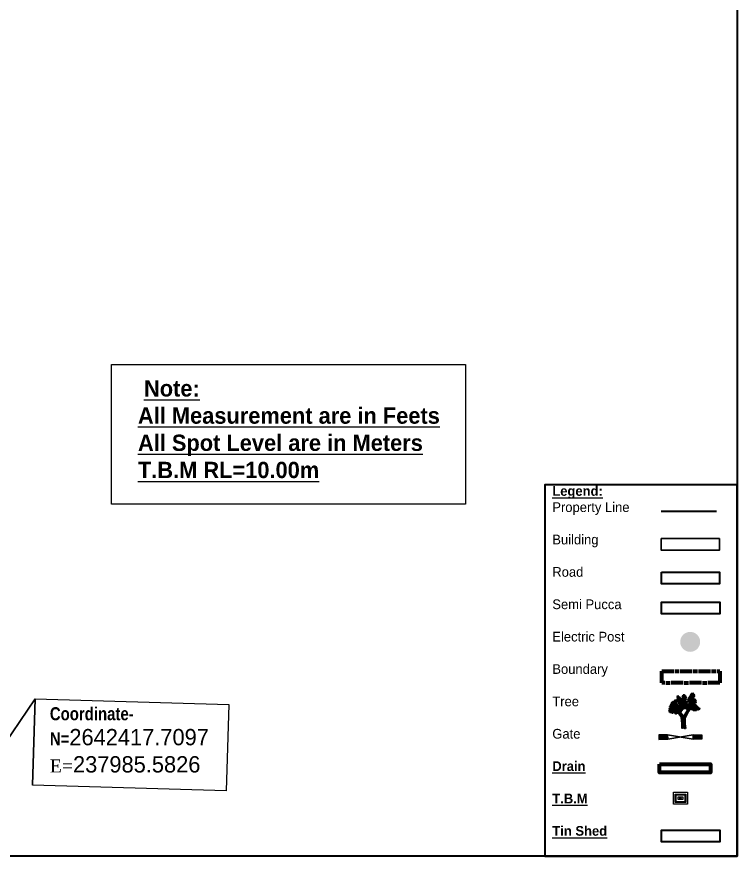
# Model space of a CAD drawing. Header units: inches. Extents: x -3571 to 5466, y -4496 to 5188.
# Drawn here: x -230 to 1197, y -4496 to -2834 of the extents above; entities that cross this region are included whole.
import ezdxf

# ---------------------------------------------------------------- set-up
doc = ezdxf.new("R2010")
doc.units = ezdxf.units.IN
doc.header["$MEASUREMENT"] = 0
doc.linetypes.add('ACAD_ISO06W100', pattern=[36, 24, -3, 0, -3, 0, -3, 0, -3])
doc.linetypes.add('BORDER', pattern=[1.75, 0.5, -0.25, 0.5, -0.25, 0, -0.25])
for name, color, linetype in [('Annotati.2', 30, 'Continuous'), ('BUILDING', 5, 'Continuous'), ('Drain', 4, 'Continuous'), ('EP', 1, 'Continuous'), ('gate', 12, 'Continuous'), ('Property Limit', 3, 'Continuous'), ('TBM', 8, 'BORDER'), ('TIN', 5, 'Continuous'), ('TREE', 3, 'Continuous')]:
    doc.layers.add(name, color=color, linetype=linetype)
for name, color, linetype, lineweight in [('Boring', 150, 'Continuous', 30), ('boundary', 212, 'ACAD_ISO06W100', 30), ('P1', 7, 'Continuous', 9), ('RAMP', 250, 'Continuous', 9), ('Road', 6, 'Continuous', 25), ('Semi pacca', 210, 'Continuous', 9), ('STAIR', 8, 'Continuous', 13), ('text', 7, 'Continuous', 5), ('TP', 18, 'Continuous', 15), ('wall', 250, 'Continuous', 30)]:
    doc.layers.add(name, color=color, linetype=linetype, lineweight=lineweight)
doc.styles.add('TR', font='swisscb.ttf')
doc.dimstyles.get("Standard").update_dxf_attribs({"dimtxt": 0.18, "dimasz": 0.18, "dimexe": 0.18, "dimexo": 0.0625, "dimgap": 0.09, "dimtad": 0, "dimtih": 1, "dimtoh": 1, "dimdec": 4, "dimzin": 0, "dimdsep": 46, "dimtxsty": 'Standard', "dimcen": 0.09, "dimadec": 0, "dimazin": 0, "dimtfac": 1, "dimtdec": 4, "dimtofl": 0, "dimtmove": 0, "dimatfit": 3, "dimfxl": 1, "dimtolj": 1, "dimtzin": 0, "dimarcsym": 0})

# ---------------------------------------------------------------- blocks, each defined once
blk = doc.blocks.new('sjr')
at = {"layer": 'gate'}
for points in [[(1363167.365, 76875.722), (1363168.076, 76875.696), (1363168.089, 76876.052), (1363167.378, 76876.078)], [(1363170.861, 76875.595), (1363170.15, 76875.621), (1363170.163, 76875.976), (1363170.874, 76875.951)]]:
    blk.add_hatch(color=256, dxfattribs=at).paths.add_polyline_path(points)
blk.add_lwpolyline([(1363170.163, 76875.976), (1363168.076, 76875.696), (1363168.089, 76876.052), (1363170.15, 76875.621)], dxfattribs=at)
at = {"layer": 'RAMP', "linetype": 'Continuous'}
for points in [[(1363167.365, 76875.722), (1363168.076, 76875.696), (1363168.089, 76876.052), (1363167.378, 76876.078)], [(1363170.861, 76875.595), (1363170.15, 76875.621), (1363170.163, 76875.976), (1363170.874, 76875.951)]]:
    blk.add_lwpolyline(points, close=True, dxfattribs=at)
blk = doc.blocks.new('tbm1')
at = {"layer": 'TP', "linetype": 'Continuous'}
blk.add_hatch(color=3, dxfattribs=at).paths.add_polyline_path([(-0.05, -0.002, 1), (0.049, -0.002, 1)])
at = {"layer": 'TP', "color": 1, "linetype": 'Continuous'}
for points in [[(-0.476, 0.411), (0.497, 0.411), (0.497, -0.419), (-0.476, -0.419)], [(-0.359, 0.294), (0.379, 0.294), (0.379, -0.302), (-0.359, -0.302)]]:
    blk.add_lwpolyline(points, close=True, dxfattribs=at)
at = {"layer": 'TP', "color": 4, "linetype": 'Continuous'}
for points in [[(-0.299, 0.234), (0.319, 0.234), (0.319, -0.242), (-0.299, -0.242)], [(-0.15, 0.085), (0.171, 0.085), (0.171, -0.093), (-0.15, -0.093)]]:
    blk.add_lwpolyline(points, close=True, dxfattribs=at)
at = {"layer": 'TP', "color": 3, "linetype": 'Continuous'}
blk.add_circle((0, -0.002), 0.05, dxfattribs=at)

msp = doc.modelspace()

# ---------------------------------------------------------------- hatches: boundary and pattern name
at = {"layer": 'EP'}
h = msp.add_hatch(color=219, dxfattribs=at)
h.set_gradient(color1=(76, 38, 76), color2=(187, 119, 187), one_color=1, tint=0.6)
h.paths.add_polyline_path([(1084.20194, -4071.56643, 1), (1123.70105, -4071.56643, 1)])
at = {"layer": 'TREE'}
h = msp.add_hatch(dxfattribs=at)
h.set_pattern_fill('TRIANG', color=3, scale=2.240387, style=0)
h.set_pattern_definition([(60, (1091.321, -4243.0617), (-0.77859, 1.348557), [0.77859, -0.77859]), (120, (1091.321, -4243.0617), (-1.55718, 9e-10), [0.77859, -0.77859]), (0, (1090.9317, -4242.3875), (0.77859, 1.348557), [0.77859, -0.77859])])
edge = h.paths.add_edge_path()
edge.add_ellipse((1109.45289, -4195.79269), major_axis=(-0.52494, 0.52494), ratio=0.9999999904, start_angle=161.86063212, end_angle=174.8837442, ccw=False)
edge.add_ellipse((1112.63906, -4200.62988), major_axis=(-3.57467, 3.57467), ratio=0.9999998885, start_angle=347.41797611, end_angle=349.32639772, ccw=False)
edge.add_ellipse((1109.45289, -4195.79269), major_axis=(0.52494, 0.52494), ratio=0.9999999985, start_angle=264.88374425, end_angle=361.86063277)
edge.add_ellipse((1110.10941, -4188.86668), major_axis=(4.51561, 4.51561), ratio=0.9999999999, start_angle=223.66395041, end_angle=333.66395049)
edge.add_ellipse((1111.55359, -4189.40739), major_axis=(3.73459, 3.73459), ratio=0.9999999994, start_angle=344.29595054, end_angle=421.25126714)
edge.add_ellipse((1107.75731, -4183.51075), major_axis=(-1.74023, 1.74023), ratio=0.9999999984, start_angle=205.38530624, end_angle=240.16191099)
edge.add_ellipse((1106.92427, -4177.55195), major_axis=(-4.39002, 4.39002), ratio=1, start_angle=166.11701066, end_angle=276.11701125)
edge.add_ellipse((1109.19252, -4178.08917), major_axis=(3.96805, 3.96805), ratio=0.9999999994, start_angle=28.125111, end_angle=138.1251107)
edge.add_ellipse((1103.97536, -4181.32881), major_axis=(-2.09234, 2.09234), ratio=0.9999999996, start_angle=-37.50150452, end_angle=72.49849577)
edge.add_ellipse((1101.62481, -4185.83536), major_axis=(2.22897, 2.22897), ratio=0.9999999997, start_angle=49.98973073, end_angle=159.98973094)
edge.add_ellipse((1102.57189, -4187.83556), major_axis=(2.73121, 2.73121), ratio=0.9999999999, start_angle=125.03305909, end_angle=230.45623598)
edge.add_ellipse((1103.48464, -4194.54701), major_axis=(2.06325, 2.06325), ratio=0.9999999002, start_angle=409.71477915, end_angle=415.77452133, ccw=False)
edge.add_ellipse((1102.57189, -4187.83556), major_axis=(-2.73121, 2.73121), ratio=0.9999999472, start_angle=140.45623449, end_angle=145.03305758, ccw=False)
edge.add_ellipse((1103.48464, -4194.54701), major_axis=(2.06325, 2.06325), ratio=0.999999999, start_angle=55.77451869, end_angle=159.71477659)
edge.add_ellipse((1098.82686, -4199.86387), major_axis=(3.22594, 3.22594), ratio=0.9999999997, start_angle=18.89844426, end_angle=54.85960854)
edge.add_ellipse((1092.91555, -4193.60726), major_axis=(-3.8355, 3.8355), ratio=0.9999999999, start_angle=206.04600275, end_angle=265.40967357)
edge.add_ellipse((1094.45428, -4191.52105), major_axis=(-2.0929, 2.0929), ratio=0.9999999958, start_angle=253.89149605, end_angle=302.22276799)
edge.add_ellipse((1092.63879, -4185.95243), major_axis=(-2.57828, 2.57828), ratio=1, start_angle=177.64354522, end_angle=238.47071797)
edge.add_ellipse((1096.1245, -4185.01705), major_axis=(-0.07424, 0.07424), ratio=0.9999999567, start_angle=169.99999865, end_angle=279.99999887)
edge.add_ellipse((1090.52221, -4181.97512), major_axis=(-4.51672, 4.51672), ratio=0.9999999998, start_angle=197.43460288, end_angle=307.43460318)
edge.add_ellipse((1092.3082, -4180.10797), major_axis=(3.22707, 3.22707), ratio=0.9999999994, start_angle=56.95069468, end_angle=166.95069505)
edge.add_ellipse((1090.93063, -4185.90276), major_axis=(2.97038, 2.97038), ratio=0.9999999994, start_angle=81.4337494, end_angle=157.48339065)
edge.add_ellipse((1086.11168, -4189.86934), major_axis=(-1.79572, 1.79572), ratio=0.9999999992, start_angle=-66.663803, end_angle=-14.41905726)
edge.add_ellipse((1083.72731, -4185.75647), major_axis=(1.56603, 1.56603), ratio=0.9999999972, start_angle=254.55342155, end_angle=364.55342208)
edge.add_ellipse((1082.84045, -4183.1348), major_axis=(1.77142, 1.77142), ratio=0.9999999998, start_angle=293.05408721, end_angle=403.0540874)
edge.add_ellipse((1079.8439, -4180.99455), major_axis=(-2.19413, 2.19413), ratio=0.9999999998, start_angle=231.72683727, end_angle=341.72683679)
edge.add_ellipse((1079.47207, -4179.68509), major_axis=(1.26202, 1.26202), ratio=1, start_angle=79.9999997, end_angle=190.0000003)
edge.add_ellipse((1079.05055, -4182.00707), major_axis=(0.74236, 0.74236), ratio=0.9999999957, start_angle=79.99999981, end_angle=190.00000044)
edge.add_ellipse((1080.90884, -4186.01447), major_axis=(2.82489, 2.82489), ratio=0.9999999993, start_angle=83.0162608, end_angle=193.01626138)
edge.add_ellipse((1083.8795, -4190.07067), major_axis=(3.62771, 3.62771), ratio=0.9999999992, start_angle=127.52248679, end_angle=209.23069909)
edge.add_ellipse((1083.65658, -4197.93643), major_axis=(2.23025, 2.23025), ratio=0.9999999994, start_angle=66.80015677, end_angle=130.80186198)
edge.add_ellipse((1079.17202, -4197.57384), major_axis=(-0.95136, 0.95136), ratio=0.9999999985, start_angle=219.38244952, end_angle=331.37244082)
edge.add_ellipse((1076.62391, -4195.751), major_axis=(1.57907, 1.57907), ratio=0.9999999999, start_angle=301.21869537, end_angle=411.21869533)
edge.add_ellipse((1072.72514, -4190.32418), major_axis=(-3.43921, 3.43921), ratio=0.9999999996, start_angle=183.7515282, end_angle=293.75152868)
edge.add_ellipse((1075.49359, -4189.0599), major_axis=(2.41836, 2.41836), ratio=0.9999999998, start_angle=62.10197773, end_angle=152.57126174)
edge.add_ellipse((1070.73435, -4191.52018), major_axis=(1.46369, 1.46369), ratio=0.9999999998, start_angle=326.06204196, end_angle=358.61119775, ccw=False)
edge.add_ellipse((1075.49359, -4189.0599), major_axis=(-2.41836, 2.41836), ratio=0.999999991, start_angle=62.57126196, end_angle=82.1019783, ccw=False)
edge.add_ellipse((1070.73435, -4191.52018), major_axis=(1.46369, 1.46369), ratio=0.9999999984, start_angle=358.61119775, end_angle=436.06204157)
edge.add_ellipse((1069.50999, -4193.18874), major_axis=(-2.43618, 2.43618), ratio=0.9999999991, start_angle=-47.60055219, end_angle=62.39944791)
edge.add_ellipse((1066.44529, -4196.36985), major_axis=(-1.52903, 1.52903), ratio=0.9999999995, start_angle=-39.08268359, end_angle=70.9173167)
edge.add_ellipse((1065.68731, -4199.55981), major_axis=(-1.79557, 1.79557), ratio=0.9999999996, start_angle=-17.13315743, end_angle=92.86684312)
edge.add_ellipse((1063.86482, -4203.74318), major_axis=(-1.62869, 1.62869), ratio=0.999999998, start_angle=-47.96091231, end_angle=87.02874004)
edge.add_ellipse((1065.15235, -4207.83698), major_axis=(2.78406, 2.78406), ratio=0.9999999999, start_angle=94.60193112, end_angle=239.25415583)
edge.add_ellipse((1069.07329, -4208.80343), major_axis=(2.90099, 2.90099), ratio=0.9999999998, start_angle=178.99377017, end_angle=284.08512652)
edge.add_ellipse((1075.64425, -4211.74199), major_axis=(-2.23607, 2.23607), ratio=0.9999999946, start_angle=12.04259701, end_angle=29.76855618, ccw=False)
edge.add_ellipse((1069.07329, -4208.80343), major_axis=(-2.90099, 2.90099), ratio=0.9999999861, start_angle=194.08512671, end_angle=207.72602677, ccw=False)
edge.add_ellipse((1075.64425, -4211.74199), major_axis=(-2.23607, 2.23607), ratio=0.9999999999, start_angle=29.76855604, end_angle=246.17910507)
edge.add_line((1078.59295, -4210.59951), (1088.19448, -4206.83999))
edge.add_line((1088.19448, -4206.83999), (1091.62334, -4203.52304))
edge.add_line((1091.62334, -4203.52304), (1097.64027, -4204.18693))
edge.add_line((1097.64027, -4204.18693), (1104.62398, -4205.01128))
edge.add_ellipse((1105.7268, -4204.67395), major_axis=(-0.81547, 0.81547), ratio=0.9999999976, start_angle=62.00747902, end_angle=214.56070761)
edge.add_ellipse((1109.88235, -4204.43345), major_axis=(2.15996, 2.15996), ratio=0.9999999996, start_angle=143.46138789, end_angle=253.46138732)
edge.add_ellipse((1114.11913, -4205.04343), major_axis=(-2.45375, 2.45375), ratio=0.9999999995, start_angle=81.73370367, end_angle=191.73370288)
edge.add_ellipse((1118.36436, -4204.46802), major_axis=(1.99381, 1.99381), ratio=0.999999999, start_angle=196.53861252, end_angle=306.53861194)
edge.add_ellipse((1122.14373, -4203.54861), major_axis=(1.175, 1.175), ratio=0.9999999972, start_angle=188.41512225, end_angle=298.41512145)
edge.add_ellipse((1121.98896, -4204.09294), major_axis=(1.23655, 1.23655), ratio=0.9999999983, start_angle=317.29484325, end_angle=427.29484298)
edge.add_ellipse((1118.34745, -4202.25326), major_axis=(-2.11165, 2.11165), ratio=0.9999999995, start_angle=220.74299462, end_angle=330.74299433)
edge.add_ellipse((1112.63906, -4200.62988), major_axis=(-3.57467, 3.57467), ratio=0.9999999996, start_angle=239.32639952, end_angle=347.41797746)
h = msp.add_hatch(dxfattribs=at)
h.set_pattern_fill('GRAVEL', color=252, scale=2.419618, style=0)
h.set_pattern_definition([(228.01280037, (-117731.50886, -226479.42785), (-35.87739612342, -40.3620860919), [0.60335031, -59.731788145]), (184.96970006, (-117731.91248, -226479.87632), (53.81611079315, 4.48463657866), [1.035368065, -102.501407035]), (132.51039963, (-117732.94396, -226479.96602), (44.84671343932, -49.33147010257), [0.73005136, -72.275174475]), (267.273700035, (-117734.69298, -226481.08718), (4.48465764725, 89.69351260117), [0.94284922, -93.34205496]), (292.83369974, (-117734.73783, -226482.02897), (-22.42342195493, 53.81609067497), [0.92453829, -91.52941619]), (357.273699965, (-117734.37905, -226482.88105), (-89.69351145191, 4.48465770471), [0.94284921, -93.34205377]), (37.694200355, (-117733.43727, -226482.9259), (-58.3008145266, -44.84671260941), [1.24686985, -123.44001672]), (72.25530021, (-117732.45064, -226482.1635), (31.39277681241, 98.66284550447), [1.17717352, -116.54021865]), (121.42959967, (-117732.09187, -226481.04234), (-35.87744097923, 58.30076007118), [0.94604231, -93.65829153]), (175.23639994, (-117732.5852, -226480.2351), (49.3314348149, -4.48463759065), [1.08005337, -52.92259279]), (222.397400366, (-117733.6615, -226480.1454), (-53.81613904461, -49.33139569347), [1.396743225, -138.27768245]), (138.81409964, (-117730.25315, -226481.13203), (-31.3927417606, 26.9080413347), [0.47672549, -47.19602568]), (171.46919989, (-117730.61193, -226480.8181), (58.30077389183, -8.9693866018), [0.90696732, -89.78998001]), (225.0000004, (-117731.509, -226480.6836), (-5e-16, -4.48467695), [0.6342273, -5.70805914]), (203.19860027, (-117731.8228, -226480.1454), (22.4233763244, 8.9693570712), [0.34154392, -33.812726786]), (291.80139975, (-117732.1367, -226480.27994), (-4.484675105, 13.454027916), [0.48301301, -23.66770483]), (30.96380032, (-117731.9573, -226480.7284), (13.45401765, 8.9693622657), [0.784499804, -25.3654279]), (161.5650998, (-117731.2846, -226480.3248), (8.969352962, -4.484668403), [0.56727109, -13.61451962]), (16.3895002, (-117734.73783, -226480.27994), (44.8467649237, 13.45399399764), [0.7946845, -78.673967365]), (70.34620023, (-117733.97543, -226480.0557), (-17.9386807118, -49.33144078057), [0.66669635, -66.00279993]), (293.19859973, (-117731.2846, -226479.42785), (-8.9693569563, 22.4233766117), [0.68308336, -33.47118765]), (343.6104998, (-117731.01555, -226480.0557), (-44.8467649237, 13.45399399764), [0.7946845, -78.673967365]), (339.44399976, (-117734.73783, -226483.06044), (-22.4233858044, 8.9693331731), [0.76634135, -37.550744175]), (294.77509972, (-117734.02028, -226483.32952), (-22.42334250356, 49.3314465489), [0.64210688, -63.56867495]), (66.80140027, (-117731.2398, -226483.91253), (8.9693569563, 22.4233766117), [0.68308336, -33.47118765]), (17.35400021, (-117730.9707, -226483.28468), (-58.30079063888, -17.93867760008), [0.75177064, -74.42509162]), (69.44400024, (-117733.43727, -226483.91253), (-8.9693330582, -22.4233860918), [0.38317068, -37.93391522]), (101.30989986, (-117731.5089, -226483.9125), (-4.4846648875, 17.9387056292), [0.22867361, -22.63877229]), (165.96379983, (-117731.5537, -226483.6883), (13.454028968, -4.484666852), [0.92453828, -17.56624974]), (186.00900008, (-117732.45064, -226483.46406), (44.84675394742, 4.48467250304), [0.856797256, -84.82280722]), (303.69009966, (-117731.9573, -226481.132), (-4.484681491, 8.9693491446), [0.64678888, -15.52293752]), (353.15719991, (-117731.59855, -226481.6702), (76.23948076407, -8.96938699593), [1.129214385, -111.79203124]), (60.94540031, (-117730.4774, -226481.80473), (-17.9387021478, -31.3927306721), [0.461724256, -45.71083588]), (90, (-117730.253, -226481.401), (-4.48467551, 4.48467556), [0.26908053, -4.21559503]), (120.25639968, (-117732.54034, -226483.32952), (17.93867909478, -31.3927399611), [0.62302907, -61.68007486]), (48.01280037, (-117732.85426, -226482.79136), (35.87739612342, 40.3620860919), [1.20670062, -59.12843784]), (0, (-117732.047, -226481.8944), (4.48467551, 4.48467556), [1.16601563, -3.318659875]), (325.30479966, (-117730.881, -226481.89443), (-44.84672931795, 31.39276755864), [0.709089986, -70.199854795]), (254.0546002, (-117730.298, -226482.29805), (-4.48467501, -17.9387028237), [0.65297773, -31.99595366]), (207.6460003, (-117730.47739, -226482.9259), (-85.20881581916, -44.84679023021), [1.0631596, -105.25297549]), (175.42609994, (-117731.41917, -226483.41922), (-58.30078408773, 4.48465224881), [1.12475213, -111.350340025])])
h.paths.add_polyline_path([(1078.59295, -4210.59951), (1085.98386, -4220.14159), (1087.30064, -4233.81989), (1087.31019, -4242.7684), (1095.06736, -4243.07573), (1094.34284, -4233.76927), (1094.16049, -4222.69478), (1097.223, -4215.71954), (1100.06583, -4210.05809), (1104.62398, -4205.01128), (1103.72203, -4203.53255), (1099.80427, -4208.09299), (1099.50164, -4203.6461), (1097.64044, -4204.20007), (1097.6928, -4208.24431), (1090.65235, -4219.22084), (1084.79332, -4210.87906), (1088.19448, -4206.83999), (1087.10575, -4203.4603), (1081.86604, -4210.98913), (1078.96186, -4206.36142)])

# ---------------------------------------------------------------- linework, layer by layer
at = {"layer": 'Annotati.2', "color": 219, "linetype": 'ByBlock', "lineweight": 0, "true_color": 0x642165}
msp.add_lwpolyline([(-193.37512, -4184.07744), (190.48778, -4195.83738), (185.25122, -4366.76665), (-198.61167, -4355.0067)], close=True, dxfattribs=at)
at = {"layer": 'Boring', "color": 0, "linetype": 'ByBlock', "lineweight": 30}
msp.add_lwpolyline([(1197.1035, -3760.72033), (815.86165, -3760.72033), (815.86165, -4495.93654), (1197.1035, -4495.93654)], close=True, dxfattribs=at)
at = {"layer": 'boundary', "lineweight": 60}
msp.add_lwpolyline([(1047.61291, -4129.44684), (1162.8174, -4129.44684), (1162.8174, -4152.5353), (1047.61291, -4152.5353)], close=True, dxfattribs=at)
at = {"layer": 'BUILDING'}
msp.add_lwpolyline([(1046.77404, -3867.00322), (1161.97853, -3867.00322), (1161.97853, -3890.09169), (1046.77404, -3890.09169)], close=True, dxfattribs=at)
at = {"layer": 'Drain', "lineweight": 60}
msp.add_lwpolyline([(1043.05574, -4314.03618), (1144.01103, -4314.03618), (1144.01103, -4330.07125), (1043.05574, -4330.07125)], close=True, dxfattribs=at)
at = {"layer": 'P1', "color": 173, "true_color": 0x5e67af}
msp.add_lwpolyline([(-42.1066, -3522.60205), (658.7045, -3522.60205), (658.7045, -3798.63302), (-42.1066, -3798.63302)], close=True, dxfattribs=at)
at = {"layer": 'Property Limit', "lineweight": 30}
msp.add_lwpolyline([(1046.36528, -3812.84151), (1155.99658, -3812.84151)], dxfattribs=at)
at = {"layer": 'Road', "lineweight": 30}
msp.add_lwpolyline([(1047.07145, -3933.73407), (1162.27594, -3933.73407), (1162.27594, -3956.82253), (1047.07145, -3956.82253)], close=True, dxfattribs=at)
msp.add_lwpolyline([(1047.07145, -3933.73407), (1162.27594, -3933.73407), (1162.27594, -3956.82253), (1047.07145, -3956.82253)], close=True, dxfattribs=at)
at = {"layer": 'Semi pacca', "linetype": 'ByBlock', "lineweight": 30}
msp.add_lwpolyline([(1162.52213, -3992.88203), (1162.52213, -4015.97049), (1047.31765, -4015.97049), (1047.31765, -3992.88203)], close=True, dxfattribs=at)
at = {"layer": 'text', "color": 5, "lineweight": 30}
msp.add_lwpolyline([(-3570.91186, -1172.17118), (1197.1035, -1172.17118), (1197.1035, -4495.93654), (-3570.91186, -4495.93654)], close=True, dxfattribs=at)
at = {"layer": 'TIN', "linetype": 'ByBlock', "lineweight": 30}
msp.add_lwpolyline([(1162.52213, -4444.53562), (1162.52213, -4467.62408), (1047.31765, -4467.62408), (1047.31765, -4444.53562)], close=True, dxfattribs=at)
at = {"layer": 'TREE', "color": 229}
for points in [[(1078.96186, -4206.36142), (1081.86604, -4210.98913), (1087.10575, -4203.4603)], [(1088.19448, -4206.83999), (1084.79332, -4210.87906), (1090.65235, -4219.22083), (1097.6928, -4208.24431), (1097.64027, -4204.18693)], [(1099.50164, -4203.6461), (1099.80427, -4208.09299), (1103.72203, -4203.53255)], [(1078.59295, -4210.59951), (1085.98386, -4220.14159), (1087.30064, -4233.81989), (1087.31019, -4242.7684)], [(1095.06736, -4243.07573), (1094.34284, -4233.76927), (1094.16049, -4222.69478), (1100.06583, -4210.05809), (1104.62398, -4205.01128)]]:
    msp.add_lwpolyline(points, dxfattribs=at)
at = {"layer": 'wall', "lineweight": 30}
for points in [[(1047.31765, -3992.88203), (1162.52213, -3992.88203), (1162.52213, -4015.97049), (1047.31765, -4015.97049)], [(1047.31765, -4444.53562), (1162.52213, -4444.53562), (1162.52213, -4467.62408), (1047.31765, -4467.62408)]]:
    msp.add_lwpolyline(points, close=True, dxfattribs=at)

# ---------------------------------------------------------------- block references
at = {"layer": 'boundary', "color": 0, "linetype": 'ByBlock', "lineweight": 0, "xscale": 24.35330165379541, "yscale": 24.35330165376945, "zscale": 24.35330165376456, "rotation": 2.382598835649955}
msp.add_blockref('sjr', (-33090054.11061, -3254922.47637), dxfattribs=at)
at = {"layer": 'TBM', "xscale": 28.31480688857846, "yscale": 28.31480688857846, "zscale": 28.31480688857634}
msp.add_blockref('tbm1', (1084.64939, -4381.10397), dxfattribs=at)

# ---------------------------------------------------------------- texts
at = {"layer": 'P1', "color": 0, "attachment_point": 1, "style": 'TR'}
for s, insert, char_height, width in [('{\\fCentury Gothic|b1|i0|c0|p34;\\L Note:\\PAll Measurement are in Feets\\PAll Spot Level are in Meters\\PT.B.M RL=10.00m}', (10.35244, -3553.55075), 32.3084682, 797.5933739), ('{\\H0.8x;Coordinate-\\PN=\\A1;\\fCentury Gothic|b0|i0|c0|p34;\\H1.25x;\\C256;2642417.7097\\P\\A0;\\fTimes New Roman|b0|i0|c0|p18;\\H0.8x;\\C0;E=\\A1;\\fCentury Gothic|b0|i0|c0|p34;\\H1.25x;\\C256;237985.5826}', (-164.09277, -4200.94449), 32.30846817, 491.0560183)]:
    msp.add_mtext(s, dxfattribs=dict(at, insert=insert, char_height=char_height, width=width))
at = {"layer": 'STAIR', "color": 0, "insert": (830.95614, -3763.2338), "char_height": 19.2235643, "width": 344.5300525, "attachment_point": 1}
msp.add_mtext('{\\fCentury Gothic|b1|i0|c0|p34;\\LLegend:\\P}Property Line\\P\\PBuilding\\P\\PRoad\\P\\PSemi Pucca\\P\\PElectric Post\\P\\PBoundary\\P\\PTree\\P\\PGate\\P{\\fCentury Gothic|b1|i0|c0|p34;\\L\\PDrain\\P\\PT.B.M\\P\\PTin Shed}', dxfattribs=at)

# ---------------------------------------------------------------- leaders
at = {"layer": 'Annotati.2', "color": 219, "linetype": 'ByBlock'}
msp.add_leader([(-351.37473, -4418.10613), (-193.37512, -4184.07744), (-198.61167, -4355.0067)], dimstyle='Standard', override={"dimasz": 36}, dxfattribs=at)

doc.saveas('drawing.dxf')
